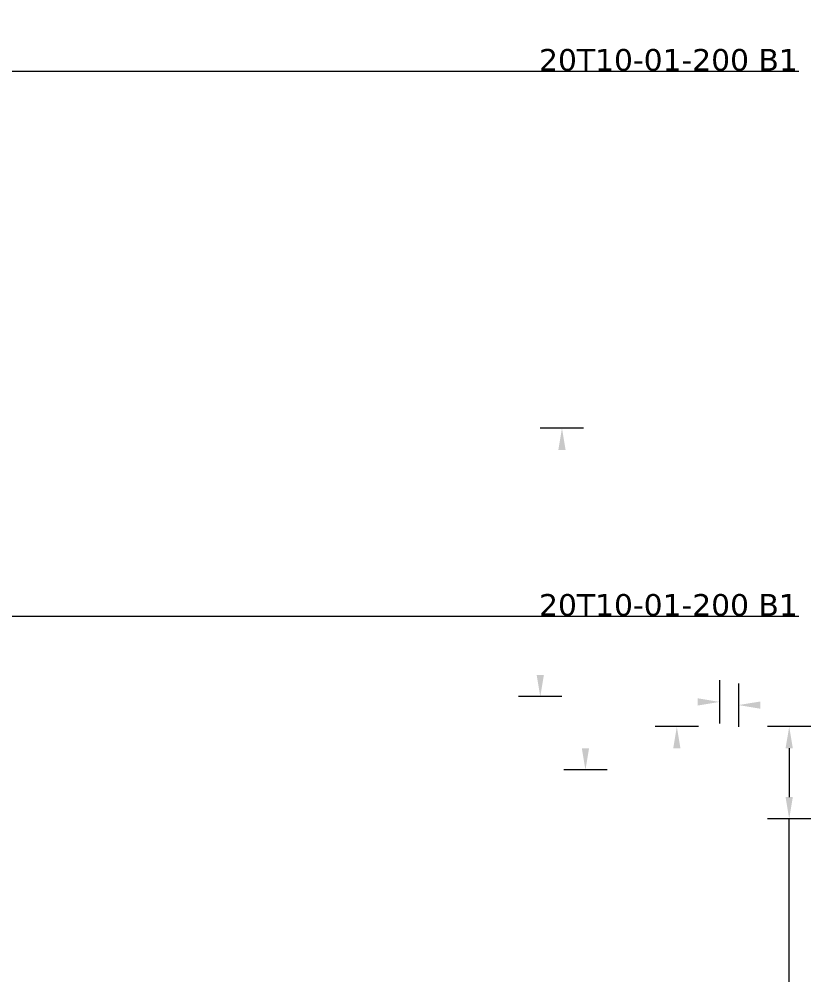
# Model space of a CAD drawing. Header units: millimetres. Extents: x 254087 to 427487, y 66037 to 92339.
# Drawn here: x 420183 to 427487, y 75247 to 84066 of the extents above; entities that cross this region are included whole.
import ezdxf

# ---------------------------------------------------------------- set-up
doc = ezdxf.new("R2010")
doc.units = ezdxf.units.MM
doc.header["$MEASUREMENT"] = 0
doc.layers.add('dimension', color=255, linetype='Continuous', lineweight=13)
doc.layers.add('hatch', color=255, linetype='Continuous', lineweight=0)
doc.styles.add('1so 200', font='verdana.ttf', dxfattribs={"height": 200})
doc.dimstyles.new('INDICATOR', dxfattribs={"dimtxt": 200, "dimasz": 200, "dimexe": 200, "dimexo": 100, "dimgap": 0.09, "dimtad": 1, "dimdec": 0, "dimzin": 0, "dimdsep": 46, "dimtxsty": '1so 200', "dimcen": 0.09, "dimclrd": 256, "dimclrt": 256, "dimadec": 0, "dimazin": 0, "dimtfac": 1, "dimtdec": 0, "dimtofl": 0, "dimtmove": 1, "dimatfit": 2, "dimldrblk": 'OBLIQUE', "dimfxl": 200, "dimfxlon": 1, "dimtolj": 1, "dimtzin": 0, "dimlwd": -1, "dimarcsym": 0})

# ---------------------------------------------------------------- blocks, each defined once
blk = doc.blocks.new('*D162')
at = {"layer": 'Defpoints', "color": 0, "transparency": 16777216}
for p in [(414720.7, 84065.5), (417659.2, 83934.3), (417659.2, 83583.5)]:
    blk.add_point(p, dxfattribs=at)
at = {"layer": 'hatch', "color": 0, "lineweight": -2, "transparency": 16777216}
for p, q in [((414720.7, 83783.5), (414720.7, 83383.5)), ((417659.2, 83783.5), (417659.2, 83383.5))]:
    blk.add_line(p, q, dxfattribs=at)
at = {"layer": 'hatch', "transparency": 16777216}
for p, q in [((414920.7, 83583.5), (417459.2, 83583.5)), ((427374.3, 83583.5), (417659.2, 83583.5))]:
    blk.add_line(p, q, dxfattribs=at)
for points in [[(414920.7, 83616.8), (414920.7, 83550.2), (414720.7, 83583.5)], [(417459.2, 83616.8), (417459.2, 83550.2), (417659.2, 83583.5)]]:
    blk.add_solid(points, dxfattribs=at)
at = {"layer": 'hatch', "transparency": 16777216, "insert": (426172.9, 83687.8), "char_height": 200, "attachment_point": 5, "style": '1so 200'}
blk.add_mtext('\\A1;20T10-01-200 B1', dxfattribs=at)
blk = doc.blocks.new('_Oblique')
at = {"color": 0, "linetype": 'ByBlock', "lineweight": -2}
blk.add_line((-0.5, -0.5), (0.5, 0.5), dxfattribs=at)
blk = doc.blocks.new('*D164')
at = {"layer": 'Defpoints', "color": 0, "transparency": 16777216}
for p in [(414720.7, 79036.5), (417659.2, 78905.3), (417659.2, 78554.5)]:
    blk.add_point(p, dxfattribs=at)
at = {"layer": 'hatch', "color": 0, "lineweight": -2, "transparency": 16777216}
for p, q in [((414720.7, 78754.5), (414720.7, 78354.5)), ((417659.2, 78754.5), (417659.2, 78354.5))]:
    blk.add_line(p, q, dxfattribs=at)
at = {"layer": 'hatch', "transparency": 16777216}
for p, q in [((414920.7, 78554.5), (417459.2, 78554.5)), ((427374.3, 78554.5), (417659.2, 78554.5))]:
    blk.add_line(p, q, dxfattribs=at)
for points in [[(414920.7, 78587.9), (414920.7, 78521.2), (414720.7, 78554.5)], [(417459.2, 78587.9), (417459.2, 78521.2), (417659.2, 78554.5)]]:
    blk.add_solid(points, dxfattribs=at)
at = {"layer": 'hatch', "transparency": 16777216, "insert": (426172.9, 78658.8), "char_height": 200, "attachment_point": 5, "style": '1so 200'}
blk.add_mtext('\\A1;20T10-01-200 B1', dxfattribs=at)

msp = doc.modelspace()

# ---------------------------------------------------------------- linework, layer by layer
at = {"layer": 'dimension'}
msp.add_xline((409079.1, 91247.7), (1, 0), dxfattribs=at)
at = {"layer": 'hatch'}
for p, q in [((425390.8, 80290.5), (424990.8, 80290.5)), ((426643.1, 77965.7), (426643.1, 77565.7)), ((426819.8, 77936.3), (426819.8, 77536.3)), ((425190.8, 77815), (424790.8, 77815)), ((426450.5, 77537.5), (426050.5, 77537.5)), ((427486.9, 77537.5), (427086.9, 77537.5)), ((427286.9, 77337.5), (427286.9, 76887.5)), ((425607.5, 77137.5), (425207.5, 77137.5)), ((427486.9, 76687.5), (427086.9, 76687.5)), ((427286.9, 68474.5), (427286.9, 76687.5))]:
    msp.add_line(p, q, dxfattribs=at)
for points in [[(425157.5, 80090.5), (425224.2, 80090.5), (425190.8, 80290.5)], [(424957.5, 78015), (425024.2, 78015), (424990.8, 77815)], [(426443.1, 77732.4), (426443.1, 77799.1), (426643.1, 77765.7)], [(427019.8, 77703), (427019.8, 77769.6), (426819.8, 77736.3)], [(426217.2, 77337.5), (426283.8, 77337.5), (426250.5, 77537.5)], [(427253.5, 77337.5), (427320.2, 77337.5), (427286.9, 77537.5)], [(425374.2, 77337.5), (425440.8, 77337.5), (425407.5, 77137.5)], [(427253.5, 76887.5), (427320.2, 76887.5), (427286.9, 76687.5)]]:
    msp.add_solid(points, dxfattribs=at)

# ---------------------------------------------------------------- dimensions: what is measured, and where the dimension line sits
for base, p1, p2, picture, middle in [((417659.2, 83583.5), (414720.7, 84065.5), (417659.2, 83934.3), '*D162', (426172.9, 83479.3)), ((417659.2, 78554.5), (414720.7, 79036.5), (417659.2, 78905.3), '*D164', (426172.9, 78450.3))]:
    dim = msp.add_linear_dim(base=base, p1=p1, p2=p2, text='20T10-01-200 B1', dimstyle='INDICATOR', dxfattribs=at)
    dim.commit()
    dim.dimension.update_dxf_attribs({"geometry": picture, "text_midpoint": middle, "dimtype": 160})

doc.saveas('drawing.dxf')
